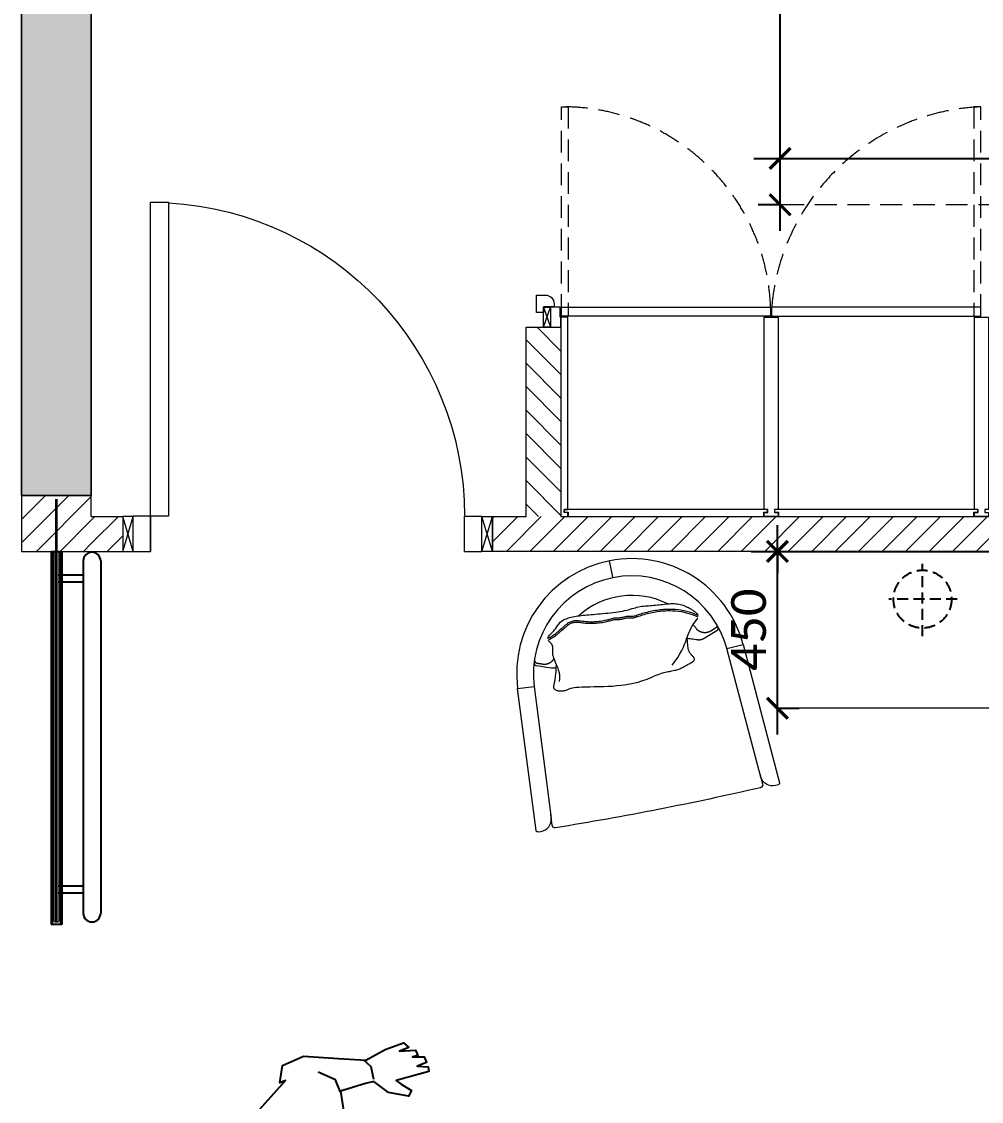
# Model space of a CAD drawing. Header units: millimetres. Extents: x -18512 to 101824, y -95768 to 52898.
# Drawn here: x 65678 to 68430, y -56835 to -53738 of the extents above; entities that cross this region are included whole.
import ezdxf

# ---------------------------------------------------------------- set-up
doc = ezdxf.new("R2010")
doc.units = ezdxf.units.MM
doc.header["$LTSCALE"] = 25
doc.header["$PDMODE"] = 3
doc.linetypes.add('DASHED', pattern=[0.75, 0.5, -0.25])
doc.linetypes.add('HIDDEN', pattern=[0.375, 0.25, -0.125])
doc.layers.get('0').update_dxf_attribs({"color": 254, "lineweight": 0})
doc.layers.get('Defpoints').update_dxf_attribs({"lineweight": 0})
for name, color, linetype in [('4_Sanitaryware', 1, 'Continuous'), ('AL SAFA', 1, 'Continuous'), ('AR WALL HATCH', 8, 'Continuous'), ('SGF GLASS', 152, 'Continuous'), ('WD-PEOPLE', 8, 'Continuous')]:
    doc.layers.add(name, color=color, linetype=linetype)
for name, color, linetype, lineweight in [('_FW_FUR_FIXED', 62, 'Continuous', 0), ('_FW_FUR_LOOSE', 132, 'Continuous', 0), ('A-DOOR', 31, 'Continuous', 18), ('A-WOODEN DOOR FRAM', 9, 'Continuous', 9), ('Furniture - loose', 1, 'Continuous', 5), ('I-WALL', 2, 'Continuous', 9), ('S-COLS', 6, 'Continuous', 9)]:
    doc.layers.add(name, color=color, linetype=linetype, lineweight=lineweight)
doc.styles.add('FW_Calibri', font='calibri.ttf')
doc.dimstyles.new('1-50', dxfattribs={"dimscale": 50, "dimtxt": 2, "dimasz": 1.2, "dimexe": 1.25, "dimexo": 0.625, "dimtad": 1, "dimdec": 0, "dimtxsty": 'FW_Calibri', "dimblk": 'ARCHTICK', "dimcen": 2.5, "dimdle": 1.5, "dimadec": 0, "dimazin": 0, "dimtfac": 1, "dimtdec": 0, "dimtmove": 0, "dimatfit": 3, "dimfxl": 6, "dimfxlon": 1, "dimarcsym": 0})
pattern_1 = [(45, (59229.075, -102497.31), (-33.67596, 33.67596), [])]

# ---------------------------------------------------------------- blocks, each defined once
blk = doc.blocks.new('E  Naga_Single-Panel2 - NAGA-Bedroom Door _WD05_-8352467-FIRST FLOOR PLAN')
at = {"layer": 'A-DOOR', "lineweight": 18}
for p, q in [((450, 950.2), (399, 950.2)), ((399, 950.2), (399, 50)), ((450, 50), (450, 950.2)), ((-450, 50), (-500, 50)), ((-450, -51), (-450, 50)), ((399, 50), (450, 50)), ((450, -51), (450, 50)), ((450, 50), (500, 50)), ((450, 50), (450, -51)), ((-450, -51), (-500, -51)), ((500, -51), (450, -51))]:
    blk.add_line(p, q, dxfattribs=at)
at = {"layer": 'A-DOOR'}
blk.add_arc((450, 50), 900, 93.2485, 180, dxfattribs=at)
blk = doc.blocks.new('A$C777636C6')
for points in [[(0.2125, 0.6175), (0.2142, 0.6672), (0.2039, 0.6878), (0.1799, 0.693), (0.1577, 0.6775), (0.1474, 0.6415)], [(0.3599, 0.3036), (0.4062, 0.3122), (0.4524, 0.3431), (0.5159, 0.3945), (0.5433, 0.4288), (0.5467, 0.494), (0.5673, 0.5214), (0.5638, 0.5643), (0.5844, 0.5798), (0.5964, 0.6175), (0.5896, 0.6244), (0.5758, 0.6072), (0.5793, 0.6432), (0.5707, 0.6501), (0.5604, 0.6192), (0.5587, 0.6604), (0.5484, 0.6655), (0.5416, 0.6244), (0.5381, 0.6535), (0.5279, 0.6535), (0.5193, 0.6141), (0.5073, 0.6106), (0.4953, 0.6244), (0.485, 0.6209), (0.4884, 0.6021), (0.509, 0.578), (0.485, 0.5832), (0.4679, 0.5712), (0.4524, 0.5437), (0.4336, 0.5232), (0.389, 0.5146), (0.3291, 0.5146), (0.2297, 0.5232), (0.1748, 0.5163), (0.1097, 0.4648), (0.048, 0.3894), (0.0514, 0.4031), (0.0137, 0.3911), (0, 0.3413), (0.0171, 0.2642), (0.0308, 0.2041), (0.0137, 0.1578), (0.0051, 0.1149), (0.0171, 0.1046), (0.0223, 0.1269), (0.0257, 0.0909), (0.0377, 0.0875), (0.0394, 0.0995), (0.0428, 0.0738), (0.0566, 0.0703), (0.0617, 0.0926), (0.0668, 0.0686), (0.0771, 0.0686), (0.0857, 0.1441), (0.096, 0.1338), (0.1131, 0.1132), (0.1251, 0.1218), (0.1097, 0.1647), (0.0805, 0.1938), (0.0823, 0.2127), (0.0908, 0.271), (0.1388, 0.271), (0.1988, 0.2607), (0.2683, 0.2547)], [(0.2279, 0.5643), (0.2177, 0.6038), (0.1988, 0.6347), (0.1782, 0.6587), (0.1525, 0.6432), (0.1371, 0.6055), (0.1337, 0.5455), (0.1234, 0.4786)], [(0.3736, 0.518), (0.3513, 0.5437), (0.3051, 0.5575), (0.2588, 0.5592), (0.2245, 0.5643), (0.1868, 0.5643), (0.1662, 0.5386)], [(0.509, 0.5763), (0.5364, 0.5746), (0.5621, 0.5643)], [(0.36, 0.3268), (0.3445, 0.3053), (0.3291, 0.3036), (0.3205, 0.3122), (0.3188, 0.3322), (0.3153, 0.3036), (0.3068, 0.2847), (0.2913, 0.2796), (0.2725, 0.2847), (0.2451, 0.2933), (0.2211, 0.3036), (0.2108, 0.3225)], [(0.3018, 0.2471), (0.3085, 0.2453), (0.3256, 0.2075), (0.3445, 0.1647), (0.365, 0.1424), (0.3805, 0.1286), (0.401, 0.1372), (0.413, 0.1664), (0.4319, 0.199), (0.4353, 0.247), (0.4302, 0.2624), (0.4319, 0.2779), (0.4387, 0.331)], [(0.0925, 0.271), (0.0634, 0.2779), (0.0411, 0.3139)], [(0.0291, 0.2093), (0.0463, 0.1955), (0.0754, 0.1938)], [(0.425, 0.1818), (0.4439, 0.072), (0.4353, 0.0326), (0.4113, 0), (0.3805, 0), (0.365, 0.0292), (0.3599, 0.0635), (0.3616, 0.1012), (0.3548, 0.1458)]]:
    blk.add_lwpolyline(points)
blk.add_lwpolyline([(0.2879, 0.2412), (0.297, 0.2498), (0.3021, 0.2659), (0.3399, 0.2819), (0.3616, 0.3225), (0.3702, 0.3671), (0.3702, 0.4082), (0.3472, 0.4592), (0.2964, 0.4775), (0.2343, 0.4654), (0.212, 0.4328), (0.2039, 0.3739), (0.2108, 0.3087), (0.2285, 0.2756), (0.2576, 0.2688), (0.2684, 0.2648), (0.2765, 0.2476)], close=True)
blk = doc.blocks.new('_ArchTick')
at = {"color": 0, "linetype": 'ByBlock', "const_width": 0.15}
blk.add_lwpolyline([(-0.5, -0.5), (0.5, 0.5)], dxfattribs=at)
blk = doc.blocks.new('*D467')
at = {"layer": 'Defpoints', "color": 0, "transparency": 16777216}
for p in [(67845.6, -55257.3), (67845.6, -55257.3), (67845.6, -55707.3)]:
    blk.add_point(p, dxfattribs=at)
at = {"layer": 'I-WALL', "color": 0, "lineweight": -2, "transparency": 16777216}
for p, q in [((67845.6, -55782.3), (67845.6, -55182.3)), ((67845.6, -55257.3), (67908.1, -55257.3)), ((67845.6, -55707.3), (67908.1, -55707.3))]:
    blk.add_line(p, q, dxfattribs=at)
at = {"layer": 'I-WALL', "color": 0, "lineweight": -2, "transparency": 16777216, "xscale": 59.99999999999995, "yscale": 59.99999999999995, "zscale": 59.99999999999995}
for p, rotation in [((67845.6, -55257.3), 90), ((67845.6, -55707.3), 270)]:
    blk.add_blockref('_ArchTick', p, dxfattribs=dict(at, rotation=rotation))
at = {"layer": 'I-WALL', "color": 0, "transparency": 16777216, "insert": (67763.2, -55482.3), "char_height": 100, "attachment_point": 5, "rotation": 90, "style": 'FW_Calibri'}
blk.add_mtext('450', dxfattribs=at)
blk = doc.blocks.new('*D468')
at = {"layer": 'Defpoints', "color": 0, "transparency": 16777216}
for p in [(67845.6, -55257.3), (69635.6, -55257.3), (69635.6, -55257.3)]:
    blk.add_point(p, dxfattribs=at)
at = {"layer": 'I-WALL', "color": 0, "lineweight": -2, "transparency": 16777216}
for p, q in [((69635.6, -55257.3), (69635.6, -55194.8)), ((67770.6, -55257.3), (68559.1, -55257.3)), ((67845.6, -55257.3), (67845.6, -55319.8)), ((69710.6, -55257.3), (68922.2, -55257.3))]:
    blk.add_line(p, q, dxfattribs=at)
at = {"layer": 'I-WALL', "color": 0, "lineweight": -2, "transparency": 16777216, "xscale": 59.99999999999995, "yscale": 59.99999999999995, "zscale": 59.99999999999995, "rotation": 180}
blk.add_blockref('_ArchTick', (67845.6, -55257.3), dxfattribs=at)
at = {"layer": 'I-WALL', "color": 0, "lineweight": -2, "transparency": 16777216, "xscale": 59.99999999999995, "yscale": 59.99999999999995, "zscale": 59.99999999999995}
blk.add_blockref('_ArchTick', (69635.6, -55257.3), dxfattribs=at)
at = {"layer": 'I-WALL', "color": 0, "transparency": 16777216, "insert": (68740.6, -55257.3), "char_height": 100, "attachment_point": 5, "style": 'FW_Calibri'}
blk.add_mtext('1790', dxfattribs=at)
blk = doc.blocks.new('*D473')
at = {"layer": 'Defpoints', "color": 0, "transparency": 16777216}
for p in [(67853.1, -54130.3), (67853.1, -54263.4), (70453.1, -54263.4)]:
    blk.add_point(p, dxfattribs=at)
at = {"layer": 'I-WALL', "color": 0, "lineweight": -2, "transparency": 16777216}
for p, q in [((67853.1, -54232.2), (67853.1, -54067.8)), ((70453.1, -54232.2), (70453.1, -54067.8)), ((67778.1, -54130.3), (68969.3, -54130.3)), ((70528.1, -54130.3), (69337, -54130.3))]:
    blk.add_line(p, q, dxfattribs=at)
at = {"layer": 'I-WALL', "color": 0, "lineweight": -2, "transparency": 16777216, "xscale": 59.99999999999995, "yscale": 59.99999999999995, "zscale": 59.99999999999995, "rotation": 180}
blk.add_blockref('_ArchTick', (67853.1, -54130.3), dxfattribs=at)
at = {"layer": 'I-WALL', "color": 0, "lineweight": -2, "transparency": 16777216, "xscale": 59.99999999999995, "yscale": 59.99999999999995, "zscale": 59.99999999999995}
blk.add_blockref('_ArchTick', (70453.1, -54130.3), dxfattribs=at)
at = {"layer": 'I-WALL', "color": 0, "transparency": 16777216, "insert": (69153.1, -54130.3), "char_height": 100, "attachment_point": 5, "style": 'FW_Calibri'}
blk.add_mtext('2600', dxfattribs=at)
blk = doc.blocks.new('*D474')
at = {"layer": 'Defpoints', "color": 0, "transparency": 16777216}
for p in [(67853.1, -51263.3), (67853.1, -51263.3), (67853.1, -54263.4)]:
    blk.add_point(p, dxfattribs=at)
at = {"layer": 'I-WALL', "color": 0, "lineweight": -2, "transparency": 16777216}
for p, q in [((67853.1, -54338.4), (67853.1, -51188.3)), ((67853.1, -51263.3), (67790.6, -51263.3)), ((67853.1, -54263.4), (67790.6, -54263.4))]:
    blk.add_line(p, q, dxfattribs=at)
at = {"layer": 'I-WALL', "color": 0, "lineweight": -2, "transparency": 16777216, "xscale": 59.99999999999995, "yscale": 59.99999999999995, "zscale": 59.99999999999995}
for p, rotation in [((67853.1, -51263.3), 90), ((67853.1, -54263.4), 270)]:
    blk.add_blockref('_ArchTick', p, dxfattribs=dict(at, rotation=rotation))
at = {"layer": 'I-WALL', "color": 0, "transparency": 16777216, "insert": (67770.7, -52763.3), "char_height": 100, "attachment_point": 5, "rotation": 90, "style": 'FW_Calibri'}
blk.add_mtext('3000', dxfattribs=at)

msp = doc.modelspace()

# ---------------------------------------------------------------- hatches: boundary and pattern name
at = {"layer": 'AR WALL HATCH', "lineweight": 5}
h = msp.add_hatch(dxfattribs=at)
h.set_pattern_fill('ANSI31', color=256, scale=15, style=0)
h.set_pattern_definition([(135, (9411.8, 69875.98), (-33.67596, -33.67596), [])])
h.paths.add_polyline_path([(67124.9, -54614.3), (67124.9, -55157.3), (67224.9, -55157.3), (67224.9, -54614.3)])
h = msp.add_hatch(dxfattribs=at)
h.set_pattern_fill('ANSI31', color=256, scale=15, style=0)
h.set_pattern_definition(pattern_1)
h.paths.add_polyline_path([(65742.3, -55097.4), (65878.1, -55097.4), (65878.1, -55257.3), (65678.1, -55257.3), (65678.1, -55097.4)], flags=0)
h = msp.add_hatch(dxfattribs=at)
h.set_pattern_fill('ANSI31', color=256, scale=15, style=0)
h.set_pattern_definition(pattern_1)
h.paths.add_polyline_path([(69685.9, -55157.3), (69685.9, -55182.4), (69688.1, -55182.4), (69688.1, -55257.3), (67028.1, -55257.3), (67028.1, -55157.3), (69668.1, -55157.3)])
h.paths.add_polyline_path([(65968.1, -55157.3), (65968.1, -55257.3), (65878.1, -55257.3), (65878.1, -55157.3), (65898.1, -55157.3)])
at = {"layer": 'S-COLS', "lineweight": 5}
msp.add_hatch(color=252, dxfattribs=at).paths.add_polyline_path([(65878.1, -53497.4), (65878.1, -55097.4), (65678.1, -55097.4), (65678.1, -53497.4)], flags=0)

# ---------------------------------------------------------------- linework, layer by layer
at = {"layer": '4_Sanitaryware', "color": 1, "linetype": 'HIDDEN', "ltscale": 5}
for p, q in [((68261.6, -55500.6, 0), (68261.6, -55292.9, 0)), ((68360.6, -55394.2, 0), (68164.7, -55394.2, 0))]:
    msp.add_line(p, q, dxfattribs=at)
msp.add_circle((68261.6, -55394.2, 0), 83.1, dxfattribs=at)
at = {"layer": '_FW_FUR_FIXED'}
for p, q in [((67174.9, -54614.3), (67194.9, -54557.3)), ((67174.9, -54557.3), (67194.9, -54614.3))]:
    msp.add_line(p, q, dxfattribs=at)
at = {"layer": '_FW_FUR_FIXED', "color": 9, "linetype": 'DASHED', "ltscale": 5}
for points in [[(70453.1, -51271.3), (70453.1, -54263.4), (67853.1, -54263.4), (67853.1, -51271.3)], [(67245.9, -53982.3), (67245.9, -54582.3), (67225.9, -54582.3), (67225.9, -53982.3)], [(68408.9, -53982.3), (68408.9, -54582.3), (68428.9, -54582.3), (68428.9, -53982.3)]]:
    msp.add_lwpolyline(points, close=True, dxfattribs=at)
at = {"layer": '_FW_FUR_FIXED'}
msp.add_lwpolyline([(67174.9, -54572.3), (67154.9, -54572.3), (67154.9, -54522.3), (67179.9, -54522.3, -0.414214), (67204.9, -54547.3), (67204.9, -54556.3), (67174.9, -54556.3)], format="xyb", close=True, dxfattribs=at)
for points in [[(67174.9, -54557.3), (67194.9, -54557.3), (67194.9, -54614.3), (67174.9, -54614.3)], [(67222.9, -54585.3), (67222.9, -54557.3), (67194.9, -54557.3), (67194.9, -54614.3), (67222.9, -54614.3), (67224.9, -54614.3), (67224.9, -54585.3)], [(67225.9, -54557.3), (67825.9, -54557.3), (67825.9, -54582.3), (67225.9, -54582.3)], [(67225.9, -54557.3), (67825.9, -54557.3), (67825.9, -54582.3), (67225.9, -54582.3)], [(68428.9, -54557.3), (67828.9, -54557.3), (67828.9, -54582.3), (68428.9, -54582.3)], [(68428.9, -54557.3), (67828.9, -54557.3), (67828.9, -54582.3), (68428.9, -54582.3)], [(67224.9, -55157.3), (67244.9, -55157.3), (67244.9, -55145.5), (67234.4, -55145.5), (67234.4, -55137), (67244.9, -55137), (67244.9, -54585.3), (67224.9, -54585.3)], [(67847.4, -55157.3), (67807.4, -55157.3), (67807.4, -55145.5), (67817.9, -55145.5), (67817.9, -55137), (67807.4, -55137), (67807.4, -54585.3), (67847.4, -54585.3), (67847.4, -55137), (67836.9, -55137), (67836.9, -55145.5), (67847.4, -55145.5)], [(68450.4, -55157.3), (68410.4, -55157.3), (68410.4, -55145.5), (68420.9, -55145.5), (68420.9, -55137), (68410.4, -55137), (68410.4, -54585.3), (68450.4, -54585.3), (68450.4, -55137), (68439.9, -55137), (68439.9, -55145.5), (68450.4, -55145.5)], [(67817.4, -55137.3), (67234.4, -55137.3), (67234.4, -55145.3), (67245.4, -55145.3), (67245.4, -55157.3), (67806.4, -55157.3), (67806.4, -55145.3), (67817.4, -55145.3)], [(68419.9, -55137.3), (67837.4, -55137.3), (67837.4, -55145.3), (67848.4, -55145.3), (67848.4, -55157.3), (68408.9, -55157.3), (68408.9, -55145.3), (68419.9, -55145.3)]]:
    msp.add_lwpolyline(points, close=True, dxfattribs=at)
at = {"layer": '_FW_FUR_FIXED', "color": 9, "linetype": 'DASHED', "ltscale": 5}
for centre, radius, start, end in [((67229.2, -54579.4), 597.2, 2.1266, 90.3111), ((68456.6, -54611.6), 630, 92.514, 175.0483)]:
    msp.add_arc(centre, radius, start, end, dxfattribs=at)
at = {"layer": '_FW_FUR_LOOSE'}
for p, q in [((67373.6, -55331), (67364.4, -55284.2)), ((67635.4, -55506.4), (67671.8, -55484.5)), ((67196.9, -55592.1), (67155, -55585.5))]:
    msp.add_line(p, q, dxfattribs=at)
for points in [[(67797.8, -55904.7), (67700.9, -55536.3), (67747, -55524.2, 0.93783), (67100.5, -55650.6), (67147.8, -55644.5), (67196.8, -56022.2)], [(67670.7, -55465.5, -0.422618), (67667.8, -55477.7), (67654.4, -55485.8), (67653.5, -55486.3)], [(67747, -55524.2), (67851.3, -55921.2, -0.414214), (67848.2, -55926.5)], [(67158.3, -56061.4, -0.414214), (67153.4, -56057.7), (67100.5, -55650.6)], [(67795.4, -55895.6), (67803.1, -55924.4, -0.423323), (67796.7, -55935.1, -0.016951), (67209.3, -56050, -0.423327), (67199.4, -56042.5), (67195.6, -56012.9)], [(67848.2, -55926.5), (67848.2, -55926.5), (67840, -55928.6, -0.407734), (67797.8, -55904.7)], [(67158.3, -56061.4), (67158.3, -56061.4), (67166.8, -56060.3, 0.407734), (67196.8, -56022.2)]]:
    msp.add_lwpolyline(points, format="xyb", dxfattribs=at)
msp.add_lwpolyline([(67617.6, -55440.9), (67605.1, -55435.8), (67593.3, -55431.8), (67582.3, -55428.8), (67571.9, -55426.6), (67562.3, -55425.1), (67553.3, -55424.2), (67545.2, -55423.8), (67537.7, -55423.6), (67530.9, -55423.7), (67524.8, -55423.8), (67519.2, -55424.1), (67513.9, -55424.6), (67509, -55425.1), (67504.3, -55425.8), (67499.7, -55426.5), (67495, -55427.3), (67490.2, -55428.2), (67485.4, -55429.1), (67480.5, -55430.1), (67475.7, -55431.1), (67470.9, -55432.2), (67466.3, -55433.3), (67461.8, -55434.5), (67457.5, -55435.7), (67453.6, -55437), (67449.8, -55438.3), (67446.3, -55439.5), (67443.1, -55440.7), (67440.1, -55441.7), (67437.3, -55442.7), (67434.7, -55443.4), (67432.2, -55444), (67430, -55444.3), (67427.9, -55444.4), (67425.9, -55444.4), (67423.9, -55444.3), (67421.9, -55444.2), (67419.8, -55444.1), (67417.7, -55444), (67415.4, -55444.2), (67412.9, -55444.5), (67410.3, -55444.9), (67407.6, -55445.5), (67404.8, -55446.1), (67402.1, -55446.8), (67399.4, -55447.4), (67396.9, -55447.9), (67394.6, -55448.3), (67392.5, -55448.5), (67390.5, -55448.7), (67388.7, -55448.7), (67387.1, -55448.6), (67385.4, -55448.6), (67383.8, -55448.6), (67382.1, -55448.6), (67380.4, -55448.7), (67378.5, -55449), (67376.4, -55449.3), (67374.3, -55449.8), (67371.9, -55450.4), (67369.4, -55451.1), (67366.7, -55451.8), (67363.8, -55452.5), (67360.8, -55453.3), (67357.5, -55454.2), (67354, -55455), (67350.3, -55455.8), (67346.5, -55456.6), (67342.5, -55457.3), (67338.4, -55458), (67334.2, -55458.6), (67329.9, -55459.1), (67325.6, -55459.4), (67321.1, -55459.7), (67316.7, -55459.9), (67312.3, -55459.9), (67307.9, -55459.9), (67303.6, -55459.7), (67299.4, -55459.5), (67295.3, -55459.2), (67291.4, -55458.8), (67287.6, -55458.4), (67284, -55457.9), (67280.5, -55457.5), (67277.2, -55457.1), (67273.9, -55456.8), (67270.8, -55456.6), (67267.8, -55456.6), (67264.9, -55456.7), (67262, -55457.1), (67259.2, -55457.6), (67256.6, -55458.2), (67253.9, -55459.1), (67251.4, -55460.1), (67248.9, -55461.4), (67246.4, -55462.7), (67244, -55464.3), (67241.7, -55466), (67239.5, -55467.7), (67237.3, -55469.4), (67235.4, -55471.2), (67233.5, -55472.8), (67231.9, -55474.3), (67230.4, -55475.6), (67229.2, -55476.7), (67228.1, -55477.6), (67227.2, -55478.3), (67226.4, -55479), (67225.6, -55479.6), (67224.8, -55480.2), (67224, -55480.9), (67223, -55481.6), (67222, -55482.5), (67220.8, -55483.5), (67219.5, -55484.6), (67218.1, -55485.9), (67216.5, -55487.2), (67214.8, -55488.7), (67213, -55490.3), (67211.1, -55492), (67209, -55493.8), (67206.8, -55495.7), (67204.3, -55497.6), (67201.6, -55499.6), (67198.5, -55501.6), (67195, -55503.6), (67191.2, -55505.6), (67186.8, -55507.5), (67186.8, -55507.2), (67186.9, -55506), (67187.3, -55504.8), (67188.1, -55503.4), (67189.1, -55501.8), (67190.5, -55500), (67192.3, -55498), (67194.3, -55495.8), (67196.6, -55493.3), (67199, -55490.7), (67201.5, -55488), (67204, -55485.2), (67206.5, -55482.4), (67208.7, -55479.5), (67210.8, -55476.6), (67212.7, -55473.8), (67214.5, -55471), (67216.4, -55468.3), (67218.4, -55465.6), (67220.5, -55463), (67222.9, -55460.6), (67225.7, -55458.2), (67228.9, -55456), (67232.4, -55454), (67236.3, -55452.1), (67240.5, -55450.3), (67244.8, -55448.7), (67249.3, -55447.2), (67254, -55445.9), (67258.6, -55444.8), (67263.3, -55443.9), (67268, -55443), (67272.8, -55442.3), (67277.6, -55441.7), (67282.7, -55441.2), (67287.9, -55440.7), (67293.3, -55440.2), (67298.9, -55439.7), (67304.9, -55439.2), (67311.1, -55438.6), (67317.5, -55438.1), (67324.2, -55437.5), (67331, -55436.8), (67338, -55436.2), (67345.1, -55435.5), (67352.3, -55434.8), (67359.5, -55434.1), (67366.8, -55433.3), (67374, -55432.5), (67381.1, -55431.6), (67388, -55430.7), (67394.7, -55429.7), (67401.2, -55428.6), (67407.3, -55427.3), (67413.1, -55426), (67418.5, -55424.5), (67423.7, -55423.1), (67428.6, -55421.6), (67433.4, -55420.2), (67438.1, -55418.8), (67442.7, -55417.6), (67447.4, -55416.5), (67452, -55415.6), (67456.8, -55414.9), (67461.6, -55414.3), (67466.4, -55413.9), (67471.3, -55413.5), (67476.2, -55413.1), (67481.2, -55412.8), (67486.2, -55412.4), (67491.2, -55411.9), (67496.3, -55411.4), (67501.3, -55410.9), (67506.4, -55410.3), (67511.4, -55409.8), (67516.4, -55409.2), (67521.4, -55408.7), (67526.2, -55408.2), (67531, -55407.8), (67535.7, -55407.4), (67540.3, -55407.1), (67544.8, -55407), (67549.3, -55407), (67553.8, -55407.3), (67558.2, -55407.7), (67562.6, -55408.4), (67567, -55409.4), (67571.2, -55410.6), (67575.4, -55412), (67579.5, -55413.5), (67583.4, -55415.2), (67587, -55416.9), (67590.4, -55418.6), (67593.5, -55420.3), (67596.3, -55421.9), (67598.8, -55423.4), (67601, -55424.9), (67602.9, -55426.2), (67604.7, -55427.5), (67606.2, -55428.7), (67607.7, -55429.8), (67608.9, -55430.8), (67610.2, -55431.7), (67611.3, -55432.5), (67612.3, -55433.3), (67613.3, -55434.1), (67614.1, -55434.9), (67614.9, -55435.7), (67615.6, -55436.5), (67616.3, -55437.5), (67616.8, -55438.5), (67617.3, -55439.7)], close=True, dxfattribs=at)
for points in [[(67617.8, -55445.9), (67604.9, -55440.6), (67592.9, -55436.5), (67581.7, -55433.4), (67571.3, -55431.1), (67561.8, -55429.6), (67553, -55428.7), (67544.9, -55428.3), (67537.6, -55428.1), (67531, -55428.1), (67525, -55428.3), (67519.5, -55428.6), (67514.4, -55429), (67509.6, -55429.6), (67504.9, -55430.2), (67500.4, -55430.9), (67495.8, -55431.7), (67491.1, -55432.6), (67486.3, -55433.5), (67481.5, -55434.5), (67476.8, -55435.5), (67472, -55436.6), (67467.4, -55437.7), (67462.9, -55438.9), (67458.7, -55440.1), (67454.6, -55441.4), (67450.8, -55442.7), (67447.2, -55444), (67443.9, -55445.2), (67440.8, -55446.4), (67437.8, -55447.3), (67435.1, -55448.1), (67432.6, -55448.7), (67430.3, -55449), (67428.1, -55449.2), (67426, -55449.2), (67424, -55449.1), (67421.9, -55448.9), (67419.9, -55448.8), (67417.7, -55448.8), (67415.4, -55448.9), (67412.9, -55449.2), (67410.3, -55449.7), (67407.6, -55450.2), (67404.8, -55450.8), (67402.1, -55451.5), (67399.5, -55452.1), (67397, -55452.6), (67394.6, -55453), (67392.5, -55453.2), (67390.6, -55453.3), (67388.8, -55453.4), (67387.2, -55453.3), (67385.5, -55453.3), (67383.9, -55453.2), (67382.3, -55453.2), (67380.6, -55453.3), (67378.8, -55453.6), (67376.9, -55453.9), (67374.8, -55454.4), (67372.5, -55454.9), (67370.1, -55455.5), (67367.5, -55456.2), (67364.7, -55457), (67361.6, -55457.8), (67358.3, -55458.6), (67354.8, -55459.4), (67351.1, -55460.2), (67347.3, -55461), (67343.2, -55461.8), (67339.1, -55462.4), (67334.8, -55463), (67330.4, -55463.5), (67325.9, -55463.9), (67321.4, -55464.2), (67316.8, -55464.3), (67312.3, -55464.4), (67307.8, -55464.4), (67303.5, -55464.2), (67299.2, -55464), (67295.1, -55463.7), (67291.2, -55463.3), (67287.4, -55462.9), (67283.9, -55462.4), (67280.5, -55462), (67277.2, -55461.6), (67274.1, -55461.3), (67271.1, -55461.1), (67268.2, -55461.1), (67265.5, -55461.2), (67262.9, -55461.5), (67260.3, -55461.9), (67257.8, -55462.5), (67255.4, -55463.3), (67253.1, -55464.3), (67250.7, -55465.5), (67248.5, -55466.8), (67246.2, -55468.3), (67244, -55469.9), (67241.9, -55471.6), (67239.8, -55473.3), (67237.9, -55474.9), (67236.1, -55476.5), (67234.5, -55478), (67233, -55479.3), (67231.8, -55480.4), (67230.8, -55481.3), (67229.9, -55482), (67229, -55482.7), (67228.2, -55483.3), (67227.5, -55483.9), (67226.6, -55484.5), (67225.7, -55485.2), (67224.7, -55486.1), (67223.6, -55487.1), (67222.3, -55488.2), (67220.9, -55489.4), (67219.3, -55490.7), (67217.6, -55492.2), (67215.8, -55493.8), (67213.8, -55495.5), (67211.7, -55497.4), (67209.4, -55499.3), (67206.9, -55501.3), (67204, -55503.3), (67200.8, -55505.4), (67197.1, -55507.6), (67193, -55509.7), (67188.3, -55511.8), (67188.5, -55512), (67189.3, -55513.3), (67190.3, -55514.7), (67191.4, -55516.1), (67192.5, -55517.4), (67193.5, -55518.7), (67194.6, -55519.9), (67195.6, -55521), (67196.4, -55521.9), (67197.2, -55522.8), (67197.9, -55523.6), (67198.5, -55524.3), (67199, -55525.2), (67199.4, -55526.1), (67199.7, -55527.1), (67200, -55528.2), (67200.2, -55529.6), (67200.4, -55531.2), (67200.5, -55532.9), (67200.6, -55534.8), (67200.6, -55536.8), (67200.6, -55538.8), (67200.6, -55540.9), (67200.5, -55543.1), (67200.4, -55545.3), (67200.4, -55547.6), (67200.5, -55550.1), (67200.9, -55553), (67201.5, -55556.2), (67202.5, -55560), (67204, -55564.4), (67206, -55569.5), (67208.6, -55575.4), (67211.5, -55582.1), (67214.5, -55589.3), (67217.2, -55597), (67219.4, -55605.1), (67220.8, -55613.4), (67221, -55621.9), (67219.9, -55630.5)], [(67543.4, -55583.8), (67552.3, -55572.6), (67559.8, -55561.8), (67566.1, -55551.4), (67571.4, -55541.5), (67575.8, -55532.1), (67579.4, -55523.4), (67582.5, -55515.4), (67585.1, -55508.1), (67587.3, -55501.5), (67589.5, -55495.3), (67592, -55489.3), (67594.9, -55483), (67598.6, -55476.1), (67603.4, -55468.3), (67609.6, -55459.2), (67617.3, -55448.4)], [(67211.1, -55582.2), (67210.4, -55592.7), (67209.7, -55601.5), (67209.1, -55608.7), (67208.5, -55614.6), (67207.9, -55619.4), (67207.4, -55623.2), (67206.9, -55626.4), (67206.4, -55629.1), (67205.9, -55631.6), (67205.4, -55633.9), (67205, -55636), (67204.6, -55637.9), (67204.2, -55639.7), (67203.9, -55641.3), (67203.7, -55642.8), (67203.6, -55644.3), (67203.6, -55645.7), (67203.6, -55647), (67203.8, -55648.2), (67204.2, -55649.4), (67204.8, -55650.5), (67205.5, -55651.6), (67206.5, -55652.5), (67207.7, -55653.5), (67209.1, -55654.3), (67210.8, -55655.1), (67212.7, -55655.9), (67214.8, -55656.5), (67217.1, -55657), (67219.4, -55657.4), (67221.9, -55657.6), (67224.4, -55657.7), (67227, -55657.7), (67229.6, -55657.5), (67232.2, -55657.2), (67234.8, -55656.7), (67237.3, -55656.1), (67239.7, -55655.4), (67242, -55654.6), (67244.3, -55653.8), (67246.4, -55652.8), (67248.6, -55651.8), (67251.1, -55650.8), (67254.1, -55649.8), (67258, -55648.9), (67262.8, -55648), (67268.9, -55647.2), (67276.5, -55646.6), (67285.6, -55646.1), (67296.2, -55645.8), (67308, -55645.5), (67320.5, -55645.3), (67333.5, -55645), (67346.8, -55644.6), (67360, -55644.1), (67372.8, -55643.4), (67385, -55642.4), (67396.6, -55641.3), (67407.6, -55639.9), (67417.9, -55638.2), (67427.7, -55636.4), (67437, -55634.4), (67445.8, -55632.1), (67454.2, -55629.7), (67462, -55627.1), (67469.5, -55624.4), (67476.5, -55621.7), (67483.2, -55618.9), (67489.5, -55616.3), (67495.4, -55613.7), (67500.9, -55611.4), (67506.1, -55609.3), (67511.1, -55607.6), (67515.7, -55606.1), (67520.1, -55604.8), (67524.2, -55603.8), (67528.2, -55602.9), (67532.1, -55602.1), (67535.9, -55601.4), (67539.6, -55600.7), (67543.2, -55600), (67546.8, -55599.2), (67550.3, -55598.4), (67553.8, -55597.6), (67557.1, -55596.7), (67560.3, -55595.8), (67563.3, -55594.8), (67566.1, -55593.7), (67568.7, -55592.7), (67571.1, -55591.5), (67573.4, -55590.3), (67575.7, -55589.1), (67577.9, -55587.8), (67580.1, -55586.5), (67582.4, -55585.2), (67584.7, -55583.8), (67587.2, -55582.5), (67589.8, -55581.1), (67592.3, -55579.7), (67594.9, -55578.3), (67597.3, -55577), (67599.6, -55575.6), (67601.6, -55574.3), (67603.4, -55573.1), (67604.9, -55571.9), (67606, -55570.8), (67606.8, -55569.7), (67607.4, -55568.6), (67607.6, -55567.5), (67607.7, -55566.3), (67607.4, -55565.2), (67607, -55564), (67606.3, -55562.8), (67605.4, -55561.5), (67604.4, -55560.1), (67603.2, -55558.7), (67601.9, -55557.1), (67600.4, -55555.6), (67598.9, -55553.9), (67597.3, -55552.2), (67595.6, -55550.3), (67593.9, -55547.9), (67592.3, -55544.8), (67590.8, -55540.5), (67589.4, -55534.6), (67588.3, -55526.8), (67587.5, -55516.7), (67587, -55504)]]:
    msp.add_lwpolyline(points, dxfattribs=at)
for centre, radius, start, end in [((67428, -55610), 282.4, 14.7441, 187.4003), ((67428.2, -55610.1), 226.6, 63.0718, 132.0676), ((67667.3, -55477), 8.67, 301.0594, 31.1284), ((67667.3, -55477), 8.67, 301.069, 31.1396), ((67156.3, -55576.9), 8.67, 171.0096, 261.0786), ((67156.3, -55576.9), 8.67, 170.9984, 261.069)]:
    msp.add_arc(centre, radius, start, end, dxfattribs=at)
for points, weights, knots in [([(67653.7, -55486.2), (67652.7, -55486.7), (67650.8, -55487.8), (67647.3, -55489.2), (67643.4, -55490.2), (67638.5, -55490.8), (67633.4, -55490.6), (67628.6, -55489.6), (67624.6, -55488.1), (67621.4, -55486.6), (67618.9, -55484.9), (67617.2, -55483.6), (67616.3, -55482.8), (67615.7, -55482.3), (67615.4, -55481.9), (67615.1, -55481.7), (67615, -55481.6), (67614.9, -55481.5), (67614.9, -55481.4), (67614.9, -55481.4), (67614.8, -55481.4), (67614.8, -55481.4), (67614.8, -55481.4), (67614.6, -55481.2), (67611.2, -55476.4), (67607.8, -55471.8), (67604.1, -55467.2)], [1, 1, 1, 1, 1, 1, 1, 1, 1, 1, 1, 1, 1, 1, 1, 1, 1, 1, 1, 1, 1, 1, 1, 1, 0.999508127829, 0.999508127829, 1], [0, 0, 0, 0, 0.075639, 0.151283, 0.254289, 0.35732, 0.487486, 0.617712, 0.704281, 0.790857, 0.879077, 0.929017, 0.950304, 0.970645, 0.982645, 0.989737, 0.99393, 0.99641, 0.997877, 0.998744, 0.999134, 0.999256, 1, 1, 1, 1.076832, 1.076832, 1.076832, 1.076832]), ([(67587.1, -55506.4), (67597.5, -55507.6), (67607.9, -55509), (67618.2, -55510.7), (67619.7, -55510.7), (67622.7, -55510.7), (67627.1, -55509.9), (67631.4, -55508.5), (67634, -55507.1), (67635.4, -55506.4)], [1, 0.999763775839, 0.999763775839, 1, 1, 1, 1, 1, 1, 1], [0, 0, 0, 0, 0.053243, 0.053243, 0.053243, 0.300357, 0.552958, 0.800352, 1.053243, 1.053243, 1.053243, 1.053243]), ([(67148.9, -55567.6), (67148.4, -55569.9), (67148.9, -55572.2), (67150.3, -55574.1), (67151.7, -55576.1), (67153.7, -55577.3), (67156, -55577.7), (67161.2, -55578.5), (67166.4, -55579.3), (67171.6, -55580.1), (67171.9, -55580.2), (67172.3, -55580.2), (67172.6, -55580.3), (67173.7, -55580.4), (67175.9, -55580.7), (67179.6, -55580.7), (67183.7, -55580.2), (67188.4, -55578.9), (67193.1, -55576.7), (67197.1, -55574), (67200.2, -55571.2), (67202.6, -55568.5), (67203.9, -55566.6), (67204.5, -55565.6)], [1, 0.947412541643, 0.947412541643, 1, 0.947412541643, 0.947412541643, 1, 1, 1, 1, 1, 1, 1, 1, 1, 1, 1, 1, 1, 1, 1, 1, 1, 1], [0, 0, 0, 0, 0.799703, 0.799703, 0.799703, 1.599406, 1.599406, 1.599406, 2.599406, 2.599406, 2.599406, 3.599406, 3.599406, 3.599406, 3.675045, 3.750689, 3.853695, 3.956726, 4.086892, 4.217118, 4.303687, 4.390263, 4.47561, 4.47561, 4.47561, 4.47561])]:
    msp.add_rational_spline(points, weights, degree=3, knots=knots, dxfattribs=at)
msp.add_open_spline([(67146.3, -55584.7), (67146.3, -55584.7), (67146.3, -55584.8), (67146.3, -55584.8)], degree=3, dxfattribs=at)
msp.add_open_spline([(67210.5, -55591.1), (67210.4, -55591.1), (67208.9, -55591.6), (67205.9, -55592.2), (67201.4, -55592.6), (67198.4, -55592.2), (67196.9, -55592.1)], degree=3, knots=[0.2375995, 0.2375995, 0.2375995, 0.2375995, 0.2471141, 0.499715, 0.7471089, 1, 1, 1, 1], dxfattribs=at)
at = {"layer": 'A-WOODEN DOOR FRAM'}
for points in [[(65968.1, -55257.3), (65998.1, -55257.3), (65998.1, -55157.3), (65968.1, -55157.3)], [(67028.1, -55257.3), (66998.1, -55257.3), (66998.1, -55157.3), (67028.1, -55157.3)]]:
    msp.add_lwpolyline(points, close=True, dxfattribs=at)
for points in [[(65968.1, -55257.3), (65998.1, -55157.3)], [(65998.1, -55257.3), (65968.1, -55157.3)], [(67028.1, -55257.3), (66998.1, -55157.3)], [(66998.1, -55257.3), (67028.1, -55157.3)]]:
    msp.add_lwpolyline(points, dxfattribs=at)
at = {"layer": 'AL SAFA', "color": 4}
for p, q in [((65763.1, -55258), (65793.1, -55258)), ((65763.1, -55258), (65763.1, -56327.4)), ((65766.1, -55258), (65766.1, -56327.4)), ((65790.1, -55258), (65790.1, -56327.4)), ((65793.1, -55258), (65793.1, -56327.4)), ((65793.1, -56327.4), (65763.1, -56327.4))]:
    msp.add_line(p, q, dxfattribs=at)
at = {"layer": 'AL SAFA', "color": 1}
for p, q in [((65782.9, -55324.6), (65854.9, -55324.6)), ((65782.9, -55344.6), (65854.9, -55344.6)), ((65782.9, -56216.3), (65854.9, -56216.3)), ((65782.9, -56236.3), (65854.9, -56236.3))]:
    msp.add_line(p, q, dxfattribs=at)
at = {"layer": 'Furniture - loose'}
msp.add_lwpolyline([(67845.6, -55707.3), (67845.6, -55257.3), (69635.6, -55257.3), (69635.6, -55707.3)], close=True, dxfattribs=at)
at = {"layer": 'I-WALL'}
for p, q in [((65878.1, -55157.3), (65878.1, -53497.4)), ((65678.1, -53697.4), (65678.1, -55257.3)), ((65678.1, -55097.4), (65878.1, -55097.4)), ((65878.1, -55157.3), (65968.1, -55157.3)), ((65968.1, -55157.3), (65968.1, -55257.3)), ((67028.1, -55157.3), (67124.9, -55157.3)), ((67028.1, -55257.3), (67028.1, -55157.3)), ((67224.9, -55157.3), (69685.9, -55157.3)), ((65678.1, -55257.3), (65968.1, -55257.3)), ((70453.1, -55257.3), (67028.1, -55257.3))]:
    msp.add_line(p, q, dxfattribs=at)
at = {"layer": 'I-WALL', "color": 152}
for p, q in [((65773.4, -55259.6), (65771.4, -55261.6)), ((65771.4, -56318.1), (65771.4, -55261.6)), ((65782.9, -55259.6), (65773.4, -55259.6)), ((65784.9, -55261.6), (65782.9, -55259.6)), ((65784.9, -55261.6), (65784.9, -56318.1)), ((65771.4, -56318.1), (65773.4, -56320.1)), ((65773.4, -56320.1), (65782.9, -56320.1)), ((65782.9, -56320.1), (65784.9, -56318.1))]:
    msp.add_line(p, q, dxfattribs=at)
at = {"layer": 'I-WALL'}
msp.add_lwpolyline([(67124.9, -55157.3), (67124.9, -54614.3), (67224.9, -54614.3), (67224.9, -55157.3)], dxfattribs=at)
at = {"layer": 'S-COLS', "color": 8}
for p, q in [((65678.1, -55097.4), (65678.1, -53497.4)), ((65878.1, -53497.4), (65878.1, -55097.4)), ((65878.1, -55097.4), (65678.1, -55097.4))]:
    msp.add_line(p, q, dxfattribs=at)
at = {"layer": 'SGF GLASS', "color": 8, "linetype": 'ByBlock', "ltscale": 0.8}
for p, q in [((65777.4, -56320.1), (65777.4, -55107.4)), ((65777.5, -56320.1), (65777.5, -55107.4)), ((65777.7, -56320.1), (65777.7, -55107.4)), ((65777.9, -56320.1), (65777.9, -55107.4)), ((65778.1, -56320.1), (65778.1, -55107.4)), ((65778.3, -56320.1), (65778.3, -55107.4)), ((65778.5, -56320.1), (65778.5, -55107.4)), ((65778.7, -56320.1), (65778.7, -55107.4)), ((65778.9, -56320.1), (65778.9, -55107.4))]:
    msp.add_line(p, q, dxfattribs=at)
at = {"layer": 'SGF GLASS', "color": 1, "linetype": 'ByBlock', "ltscale": 0.8}
for p, q in [((65854.9, -55284.6), (65854.9, -56295.1)), ((65904.9, -55284.6), (65904.9, -56295.1))]:
    msp.add_line(p, q, dxfattribs=at)
for centre, start, end in [((65879.9, -55284.6), 0, 180), ((65879.9, -56295.1), 180, 0)]:
    msp.add_arc(centre, 25, start, end, dxfattribs=at)

# ---------------------------------------------------------------- block references
at = {"layer": 'A-DOOR', "xscale": -1}
msp.add_blockref('E  Naga_Single-Panel2 - NAGA-Bedroom Door _WD05_-8352467-FIRST FLOOR PLAN', (66498.2, -55206.3), dxfattribs=at)
at = {"layer": 'WD-PEOPLE', "xscale": -1278.142310049474, "yscale": 1278.142310049473, "zscale": 1278.142310049473, "rotation": 98.79160321984692}
msp.add_blockref('A$C777636C6', (66917.3, -56638.1), dxfattribs=at)

# ---------------------------------------------------------------- dimensions: what is measured, and where the dimension line sits
at = {"layer": 'I-WALL', "color": 1, "true_color": 0xf40b0b}
for base, p1, p2, picture, middle in [((67853.1, -51263.3), (67853.1, -54263.4), (67853.1, -51263.3), '*D474', (67770.7, -52763.3)), ((67845.6, -55257.3), (67845.6, -55707.3), (67845.6, -55257.3), '*D467', (67763.2, -55482.3))]:
    dim = msp.add_linear_dim(base=base, p1=p1, p2=p2, angle=90, dimstyle='1-50', dxfattribs=at)
    dim.commit()
    dim.dimension.update_dxf_attribs({"geometry": picture, "text_midpoint": middle})
for base, p1, p2, picture, middle in [((67853.1, -54130.3), (70453.1, -54263.4), (67853.1, -54263.4), '*D473', (69153.1, -54130.3)), ((69635.6, -55257.3), (67845.6, -55257.3), (69635.6, -55257.3), '*D468', (68740.6, -55257.3))]:
    dim = msp.add_linear_dim(base=base, p1=p1, p2=p2, angle=180, dimstyle='1-50', dxfattribs=at)
    dim.commit()
    dim.dimension.update_dxf_attribs({"geometry": picture, "text_midpoint": middle, "text_rotation": 270})

doc.saveas('drawing.dxf')
